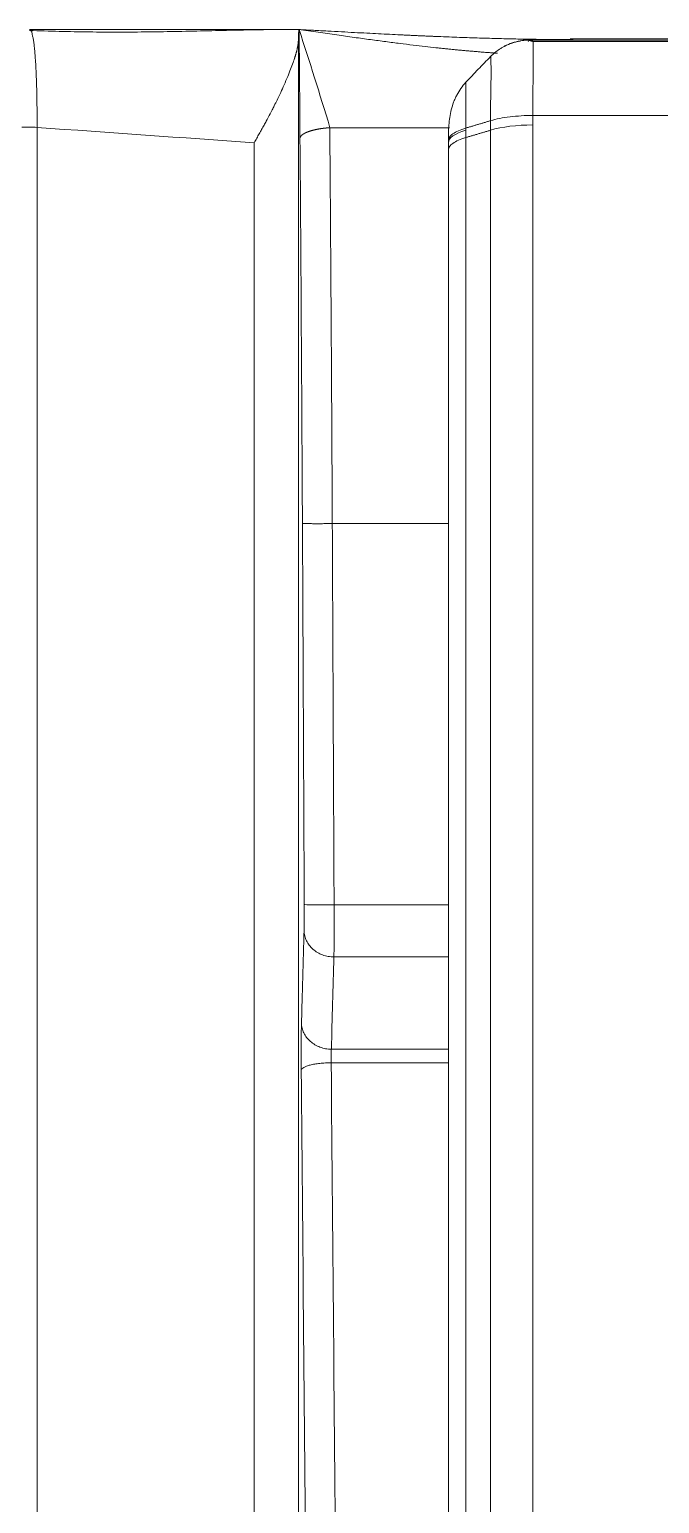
# Model space of a CAD drawing. Header units: inches. Extents: x 3778 to 56227, y -16914 to 35091.
# Drawn here: x 42124.08 to 42134.58, y -12607.23 to -12582.66 of the extents above; entities that cross this region are included whole.
import ezdxf

# ---------------------------------------------------------------- set-up
doc = ezdxf.new("R2010")
doc.units = ezdxf.units.IN
doc.header["$LTSCALE"] = 100
doc.header["$MEASUREMENT"] = 0
doc.layers.add('2-con', color=2, linetype='Continuous')
doc.layers.add('mark-B', color=2, linetype='Continuous', lineweight=20)

# ---------------------------------------------------------------- blocks, each defined once
blk = doc.blocks.new('무풍1WAY 대형')
at = {"layer": 'mark-B'}
for p, q in [((552.99, -481.7), (554.898, -481.7)), ((552.973, -494.654), (554.967, -494.654)), ((-550.527, -496.135), (550.963, -496.135)), ((0.012, -496.114), (551.724, -496.114)), ((551.724, -496.114), (551.706, -496.113))]:
    blk.add_line(p, q, dxfattribs=at)
for centre, major_axis, ratio, start_param, end_param in [((554.898, -481.705), (0.498, 0.002), 0.008728, 0.017454, 1.570757), ((551.585, -494.403), (-0.996, 0), 0.297705, 1.570812, 2.356202), ((551.997, -494.403), (0.996, 0), 0.298095, 5.497796, 6.283185)]:
    blk.add_ellipse(centre, major_axis=major_axis, ratio=ratio, start_param=start_param, end_param=end_param, dxfattribs=at)
for points, degree, knots in [([(556.232, -406.867), (556.232, -407.096), (556.232, -407.325), (556.232, -407.788), (556.233, -408.018), (556.232, -408.709), (556.232, -409.169), (556.232, -410.55), (556.232, -411.471), (556.232, -414.232), (556.232, -416.072), (556.232, -421.589), (556.232, -425.265), (556.232, -432.611), (556.232, -436.281), (556.232, -441.783), (556.232, -443.616), (556.232, -447.28), (556.232, -449.111), (556.232, -452.771), (556.232, -454.601), (556.232, -457.345), (556.232, -458.26), (556.232, -460.089), (556.232, -461.003), (556.232, -463.743), (556.232, -465.566), (556.232, -469.204), (556.232, -471.02), (556.232, -476.457), (556.232, -480.068), (556.232, -484.115), (556.232, -484.565), (556.232, -485.463), (556.232, -486.81), (556.232, -488.154), (556.232, -490.838), (556.232, -492.623), (556.232, -494.403)], 3, [0, 0, 0, 0, 0.007813, 0.007813, 0.015625, 0.015625, 0.03125, 0.03125, 0.0625, 0.0625, 0.125, 0.125, 0.25, 0.25, 0.375, 0.375, 0.4375, 0.4375, 0.5, 0.5, 0.5625, 0.5625, 0.59375, 0.59375, 0.625, 0.625, 0.6875, 0.6875, 0.75, 0.75, 0.875, 0.875, 0.890625, 0.890625, 0.90625, 0.9375, 0.9375, 1, 1, 1, 1]), ([(555.493, -488.059), (555.493, -485.014), (555.493, -481.958), (555.493, -476.339), (555.493, -473.779), (555.493, -469.929), (555.493, -468.643), (555.493, -466.713), (555.493, -466.069), (555.493, -465.102), (555.493, -464.78), (555.493, -464.296), (555.493, -464.135), (555.493, -463.812), (555.493, -463.64), (555.493, -463.339), (555.493, -463.209), (555.493, -462.925), (555.493, -462.781), (555.493, -462.346), (555.493, -462.051), (555.493, -461.148), (555.493, -460.523), (555.493, -459.229), (555.493, -458.56), (555.493, -457.522), (555.493, -457.171), (555.493, -456.635), (555.493, -456.455), (555.493, -456.183), (555.493, -456.092), (555.493, -455.91), (555.493, -455.808), (555.493, -455.644), (555.493, -455.581), (555.493, -455.435), (555.493, -455.362), (555.493, -455.142), (555.493, -454.994), (555.493, -454.547), (555.493, -454.245), (555.493, -453.324), (555.493, -452.693), (555.493, -451.395), (555.493, -450.729), (555.493, -449.703), (555.493, -449.356), (555.493, -448.83), (555.493, -448.654), (555.493, -448.299), (555.493, -448.112), (555.493, -447.94)], 3, [0, 0, 0, 0, 0.23099, 0.23099, 0.423242, 0.423242, 0.519369, 0.519369, 0.567432, 0.567432, 0.591463, 0.591463, 0.603479, 0.603479, 0.615495, 0.615495, 0.627511, 0.627511, 0.639526, 0.639526, 0.663558, 0.663558, 0.711621, 0.711621, 0.759684, 0.759684, 0.783716, 0.783716, 0.795732, 0.795732, 0.80174, 0.80174, 0.807748, 0.807748, 0.813755, 0.813755, 0.819763, 0.819763, 0.831779, 0.831779, 0.855811, 0.855811, 0.903874, 0.903874, 0.951937, 0.951937, 0.975969, 0.975969, 0.987984, 0.987984, 1, 1, 1, 1]), ([(552.701, -494.49), (552.702, -492.962), (552.702, -491.432), (552.702, -488.364), (552.702, -486.058), (552.702, -483.744), (552.702, -482.2), (552.702, -481.427), (552.702, -479.106), (552.702, -477.556), (552.701, -474.449), (552.701, -472.893), (552.701, -469.775), (552.701, -468.213), (552.701, -465.085), (552.701, -463.518), (552.701, -460.379), (552.701, -458.807), (552.701, -457.233)], 3, [0, 0, 0, 0, 0.125, 0.125, 0.25, 0.3125, 0.3125, 0.375, 0.375, 0.5, 0.5, 0.625, 0.625, 0.75, 0.75, 0.875, 0.875, 1, 1, 1, 1]), ([(552.993, -457.108), (552.993, -457.203), (552.993, -457.393), (552.993, -457.679), (552.993, -457.964), (552.993, -458.25), (552.993, -458.535), (552.993, -458.82), (552.993, -459.106), (552.993, -459.391), (552.993, -459.676), (552.993, -459.961), (552.993, -460.246), (552.993, -460.531), (552.993, -460.816), (552.993, -461.101), (552.993, -461.386), (552.993, -461.671), (552.993, -461.955), (552.993, -462.24), (552.993, -462.525), (552.993, -462.809), (552.993, -463.094), (552.993, -463.378), (552.993, -463.662), (552.993, -463.947), (552.993, -464.231), (552.993, -464.515), (552.993, -464.799), (552.993, -465.084), (552.993, -465.368), (552.993, -465.652), (552.993, -465.936), (552.993, -466.22), (552.993, -466.503), (552.993, -466.787), (552.993, -467.071), (552.993, -467.355), (552.993, -467.638), (552.993, -467.922), (552.993, -468.205), (552.993, -468.489), (552.993, -468.772), (552.993, -469.055), (552.993, -469.339), (552.993, -469.622), (552.993, -469.905), (552.993, -470.188), (552.993, -470.471), (552.993, -470.754), (552.993, -471.037), (552.993, -471.32), (552.993, -471.602), (552.993, -471.885), (552.993, -472.168), (552.993, -472.45), (552.993, -472.733), (552.993, -473.015), (552.993, -473.298), (552.993, -473.58), (552.993, -473.862), (552.993, -474.145), (552.993, -474.427), (552.993, -474.709), (552.993, -474.991), (552.993, -475.273), (552.993, -475.555), (552.993, -476.05), (552.993, -477.07), (552.993, -478.924), (552.993, -481.706), (552.993, -484.168), (552.993, -485.992), (552.993, -486.863), (552.993, -487.701), (552.993, -488.506), (552.993, -489.278), (552.993, -490.017), (552.993, -490.723), (552.993, -491.396), (552.993, -492.036), (552.993, -492.643), (552.993, -493.218), (552.993, -493.76), (552.993, -494.11), (552.993, -494.28)], 3, [0, 0, 0, 0, 0.007577, 0.015155, 0.022732, 0.030309, 0.037887, 0.045464, 0.053041, 0.060618, 0.068195, 0.075772, 0.083349, 0.090927, 0.098504, 0.10608, 0.113657, 0.121234, 0.128811, 0.136388, 0.143965, 0.151542, 0.159119, 0.166695, 0.174272, 0.181849, 0.189426, 0.197002, 0.204579, 0.212156, 0.219732, 0.227309, 0.234885, 0.242462, 0.250039, 0.257615, 0.265192, 0.272768, 0.280345, 0.287921, 0.295498, 0.303074, 0.31065, 0.318227, 0.325803, 0.33338, 0.340956, 0.348532, 0.356109, 0.363685, 0.371262, 0.378838, 0.386414, 0.393991, 0.401567, 0.409143, 0.41672, 0.424296, 0.431872, 0.439449, 0.447025, 0.454601, 0.462177, 0.469754, 0.47733, 0.484906, 0.492483, 0.500059, 0.52485, 0.574775, 0.649835, 0.750029, 0.774561, 0.798208, 0.820972, 0.842852, 0.863849, 0.883961, 0.90319, 0.921534, 0.938995, 0.955572, 0.971266, 0.986075, 1, 1, 1, 1]), ([(551.585, -494.699), (551.585, -491.638), (551.585, -488.563), (551.585, -483.93), (551.585, -482.382), (551.585, -479.281), (551.585, -477.727), (551.585, -474.613), (551.585, -473.054), (551.585, -469.928), (551.585, -468.363), (551.585, -465.227), (551.585, -463.657), (551.585, -460.512), (551.585, -458.936), (551.585, -457.359)], 3, [0, 0, 0, 0, 0.25, 0.25, 0.375, 0.375, 0.5, 0.5, 0.625, 0.625, 0.75, 0.75, 0.875, 0.875, 1, 1, 1, 1]), ([(552.289, -457.307), (552.289, -458.883), (552.289, -460.457), (552.289, -463.599), (552.289, -465.168), (552.289, -468.301), (552.289, -469.865), (552.289, -472.987), (552.289, -474.546), (552.289, -477.656), (552.289, -479.209), (552.289, -482.307), (552.289, -483.854), (552.289, -488.482), (552.289, -491.554), (552.289, -494.612)], 3, [0, 0, 0, 0, 0.125, 0.125, 0.25, 0.25, 0.375, 0.375, 0.5, 0.5, 0.625, 0.625, 0.75, 0.75, 1, 1, 1, 1]), ([(559.848, -494.658), (559.848, -493.893), (559.848, -493.127), (559.848, -491.595), (559.848, -490.827), (559.848, -488.523), (559.848, -486.983), (559.848, -482.355), (559.848, -479.258), (559.848, -475.369), (559.848, -474.591), (559.848, -473.032), (559.848, -472.252), (559.848, -469.911), (559.848, -468.348), (559.846, -465.215), (559.845, -463.647), (559.847, -461.683), (559.848, -461.29), (559.85, -460.504), (559.851, -460.111), (559.852, -459.324), (559.853, -458.93), (559.853, -458.143), (559.852, -457.749), (559.85, -457.355)], 3, [0, 0, 0, 0, 0.0625, 0.0625, 0.125, 0.125, 0.25, 0.25, 0.5, 0.5, 0.5625, 0.5625, 0.625, 0.625, 0.75, 0.75, 0.875, 0.875, 0.90625, 0.90625, 0.9375, 0.9375, 0.96875, 0.96875, 1, 1, 1, 1]), ([(554.943, -479.293), (554.944, -479.288), (554.944, -479.282), (554.945, -479.268), (554.946, -479.261), (554.946, -479.244), (554.947, -479.235), (554.947, -479.217), (554.947, -479.207), (554.948, -479.177), (554.948, -479.155), (554.947, -479.111), (554.947, -479.089), (554.946, -479.067)], 3, [0, 0, 0, 0, 0.125, 0.125, 0.25, 0.25, 0.375, 0.375, 0.5, 0.5, 0.75, 0.75, 1, 1, 1, 1]), ([(554.946, -479.067), (554.978, -479.067), (555.01, -479.066), (555.074, -479.062), (555.105, -479.06), (555.165, -479.053), (555.193, -479.049), (555.247, -479.04), (555.272, -479.035), (555.318, -479.023), (555.339, -479.017), (555.375, -479.004), (555.391, -478.997), (555.416, -478.982), (555.426, -478.974), (555.44, -478.959), (555.443, -478.951), (555.444, -478.943)], 3, [0, 0, 0, 0, 0.125, 0.125, 0.25, 0.25, 0.375, 0.375, 0.5, 0.5, 0.625, 0.625, 0.75, 0.75, 0.875, 0.875, 1, 1, 1, 1]), ([(555.444, -478.943), (555.444, -478.981), (555.444, -479.019), (555.445, -479.095), (555.445, -479.134), (555.445, -479.212), (555.445, -479.288), (555.445, -479.361), (555.445, -479.414), (555.445, -479.431), (555.445, -479.465), (555.445, -479.482), (555.444, -479.53), (555.444, -479.56), (555.444, -479.603), (555.443, -479.617), (555.443, -479.643), (555.443, -479.655), (555.442, -479.691), (555.442, -479.711), (555.441, -479.73)], 3, [0, 0, 0, 0, 0.125, 0.125, 0.25, 0.25, 0.375, 0.5, 0.5, 0.5625, 0.5625, 0.625, 0.625, 0.75, 0.75, 0.8125, 0.8125, 0.875, 0.875, 1, 1, 1, 1]), ([(554.943, -479.293), (554.976, -479.293), (555.008, -479.296), (555.072, -479.307), (555.103, -479.316), (555.162, -479.338), (555.191, -479.352), (555.245, -479.383), (555.27, -479.402), (555.316, -479.442), (555.337, -479.464), (555.373, -479.512), (555.389, -479.537), (555.414, -479.589), (555.424, -479.617), (555.437, -479.673), (555.441, -479.701), (555.441, -479.73)], 3, [0, 0, 0, 0, 0.125, 0.125, 0.25, 0.25, 0.375, 0.375, 0.5, 0.5, 0.625, 0.625, 0.75, 0.75, 0.875, 0.875, 1, 1, 1, 1]), ([(555.441, -479.73), (555.437, -479.886), (555.432, -480.042), (555.418, -480.555), (555.408, -480.911), (555.398, -481.267)], 3, [0, 0, 0, 0, 0.304848, 0.304848, 1, 1, 1, 1]), ([(554.898, -481.7), (554.898, -481.678), (554.897, -481.655), (554.897, -481.611), (554.897, -481.589), (554.897, -481.523), (554.897, -481.479), (554.897, -481.415), (554.897, -481.394), (554.897, -481.352), (554.897, -481.332), (554.897, -481.27), (554.898, -481.191), (554.898, -481.118), (554.898, -481.067), (554.898, -481.05), (554.898, -481.017), (554.899, -481.001), (554.899, -480.955), (554.899, -480.899), (554.9, -480.851), (554.9, -480.83)], 3, [0, 0, 0, 0, 0.0625, 0.0625, 0.125, 0.125, 0.25, 0.25, 0.3125, 0.3125, 0.375, 0.375, 0.5, 0.625, 0.625, 0.6875, 0.6875, 0.75, 0.75, 0.875, 1, 1, 1, 1]), ([(554.9, -480.83), (554.933, -480.831), (554.965, -480.834), (555.028, -480.845), (555.059, -480.853), (555.119, -480.875), (555.148, -480.889), (555.202, -480.921), (555.227, -480.939), (555.273, -480.979), (555.294, -481.002), (555.33, -481.049), (555.346, -481.074), (555.371, -481.127), (555.381, -481.154), (555.394, -481.21), (555.398, -481.239), (555.398, -481.267)], 3, [0, 0, 0, 0, 0.125, 0.125, 0.25, 0.25, 0.375, 0.375, 0.5, 0.5, 0.625, 0.625, 0.75, 0.75, 0.875, 0.875, 1, 1, 1, 1]), ([(555.398, -481.267), (555.397, -481.288), (555.397, -481.314), (555.396, -481.36), (555.396, -481.377), (555.396, -481.411), (555.395, -481.448), (555.395, -481.487), (555.395, -481.528), (555.395, -481.549), (555.395, -481.592), (555.395, -481.613), (555.395, -481.657), (555.395, -481.68), (555.395, -481.702)], 3, [0, 0, 0, 0, 0.25, 0.25, 0.375, 0.375, 0.5, 0.625, 0.625, 0.75, 0.75, 0.875, 0.875, 1, 1, 1, 1]), ([(554.927, -488.054), (554.96, -488.054), (554.992, -488.054), (555.055, -488.054), (555.086, -488.053), (555.146, -488.053), (555.174, -488.053), (555.228, -488.053), (555.253, -488.053), (555.299, -488.054), (555.32, -488.054), (555.357, -488.054), (555.372, -488.054), (555.398, -488.055), (555.408, -488.055), (555.421, -488.055), (555.425, -488.056), (555.425, -488.056)], 3, [0, 0, 0, 0, 0.125, 0.125, 0.25, 0.25, 0.375, 0.375, 0.5, 0.5, 0.625, 0.625, 0.75, 0.75, 0.875, 0.875, 1, 1, 1, 1]), ([(554.969, -494.654), (554.967, -494.38), (554.965, -494.107), (554.961, -493.559), (554.959, -493.285), (554.953, -492.462), (554.946, -491.363), (554.939, -490.261), (554.933, -489.158), (554.93, -488.606), (554.927, -488.054)], 3, [0, 0, 0, 0, 0.125, 0.125, 0.25, 0.25, 0.5, 0.75, 0.75, 1, 1, 1, 1]), ([(555.425, -488.056), (555.431, -489.133), (555.437, -490.206), (555.45, -492.346), (555.458, -493.412), (555.466, -494.476)], 3, [0, 0, 0, 0, 0.5, 0.5, 1, 1, 1, 1]), ([(555.493, -496.103), (555.493, -495.434), (555.493, -494.765), (555.493, -493.428), (555.493, -491.42), (555.493, -489.408), (555.493, -488.064)], 3, [0, 0, 0, 0, 0.25, 0.25, 0.5, 1, 1, 1, 1]), ([(552.701, -494.49), (552.748, -494.476), (552.789, -494.461), (552.862, -494.429), (552.892, -494.411), (552.942, -494.375), (552.961, -494.357), (552.987, -494.319), (552.993, -494.299), (552.993, -494.28)], 3, [0, 0, 0, 0, 0.25, 0.25, 0.5, 0.5, 0.75, 0.75, 1, 1, 1, 1]), ([(552.993, -494.403), (552.993, -494.403), (552.993, -494.403), (552.993, -494.402), (552.993, -494.4), (552.993, -494.386), (552.993, -494.373), (552.993, -494.346), (552.993, -494.333), (552.993, -494.306), (552.993, -494.293), (552.993, -494.28)], 3, [0, 0, 0, 0, 0.000317, 0.000317, 0.027283, 0.027283, 0.351416, 0.351416, 0.675549, 0.675549, 1, 1, 1, 1]), ([(552.289, -494.612), (552.289, -494.626), (552.289, -494.639), (552.289, -494.665), (552.289, -494.679), (552.289, -494.718), (552.289, -494.745), (552.289, -494.771)], 3, [0, 0, 0, 0, 0.250226, 0.250226, 0.500452, 0.500452, 1, 1, 1, 1]), ([(552.701, -495.411), (552.732, -495.379), (552.759, -495.344), (552.809, -495.273), (552.832, -495.236), (552.862, -495.178), (552.872, -495.158), (552.89, -495.119), (552.898, -495.098), (552.921, -495.037), (552.934, -494.995), (552.966, -494.87), (552.978, -494.784), (552.988, -494.655), (552.99, -494.612), (552.992, -494.525), (552.993, -494.481), (552.993, -494.438)], 3, [0, 0, 0, 0, 0.125, 0.125, 0.25, 0.25, 0.3125, 0.3125, 0.375, 0.375, 0.5, 0.5, 0.75, 0.75, 0.875, 0.875, 1, 1, 1, 1]), ([(552.701, -494.613), (552.701, -494.599), (552.701, -494.585), (552.701, -494.557), (552.701, -494.543), (552.701, -494.516), (552.701, -494.503), (552.701, -494.49)], 3, [0, 0, 0, 0, 0.338631, 0.338631, 0.677263, 0.677263, 1, 1, 1, 1]), ([(552.703, -494.648), (552.749, -494.634), (552.79, -494.619), (552.862, -494.587), (552.893, -494.569), (552.943, -494.534), (552.961, -494.515), (552.987, -494.477), (552.993, -494.457), (552.993, -494.438)], 3, [0, 0, 0, 0, 0.25, 0.25, 0.5, 0.5, 0.75, 0.75, 1, 1, 1, 1]), ([(554.969, -494.654), (554.972, -494.654), (554.977, -494.653), (554.984, -494.653), (554.991, -494.652), (554.999, -494.652), (555.006, -494.651), (555.013, -494.651), (555.021, -494.65), (555.028, -494.649), (555.036, -494.648), (555.044, -494.648), (555.051, -494.647), (555.059, -494.646), (555.066, -494.645), (555.074, -494.644), (555.082, -494.643), (555.089, -494.642), (555.097, -494.641), (555.105, -494.64), (555.113, -494.639), (555.12, -494.638), (555.128, -494.637), (555.136, -494.635), (555.143, -494.634), (555.151, -494.633), (555.159, -494.631), (555.167, -494.63), (555.174, -494.628), (555.182, -494.627), (555.189, -494.625), (555.197, -494.624), (555.205, -494.622), (555.212, -494.621), (555.22, -494.619), (555.227, -494.617), (555.235, -494.615), (555.242, -494.613), (555.249, -494.612), (555.257, -494.61), (555.264, -494.608), (555.271, -494.606), (555.278, -494.604), (555.285, -494.602), (555.292, -494.599), (555.299, -494.597), (555.306, -494.595), (555.313, -494.593), (555.319, -494.591), (555.326, -494.588), (555.332, -494.586), (555.339, -494.583), (555.345, -494.581), (555.351, -494.579), (555.357, -494.576), (555.363, -494.573), (555.369, -494.571), (555.375, -494.568), (555.38, -494.565), (555.386, -494.563), (555.391, -494.56), (555.396, -494.557), (555.401, -494.554), (555.406, -494.551), (555.41, -494.548), (555.415, -494.546), (555.419, -494.543), (555.424, -494.539), (555.428, -494.536), (555.431, -494.533), (555.435, -494.53), (555.439, -494.527), (555.442, -494.524), (555.445, -494.521), (555.448, -494.517), (555.451, -494.514), (555.453, -494.511), (555.456, -494.507), (555.458, -494.504), (555.46, -494.5), (555.461, -494.497), (555.463, -494.493), (555.464, -494.49), (555.465, -494.486), (555.466, -494.483), (555.466, -494.479), (555.466, -494.477), (555.466, -494.476)], 3, [0, 0, 0, 0, 0.009283, 0.018623, 0.028022, 0.037479, 0.046993, 0.056566, 0.066197, 0.075887, 0.085634, 0.09544, 0.105305, 0.115227, 0.125209, 0.135249, 0.145347, 0.155505, 0.16572, 0.175995, 0.186329, 0.196721, 0.207172, 0.217682, 0.228251, 0.238879, 0.249566, 0.260313, 0.271118, 0.281982, 0.292906, 0.303889, 0.314931, 0.326033, 0.337194, 0.348414, 0.359694, 0.371033, 0.382431, 0.393889, 0.405407, 0.416984, 0.428621, 0.440317, 0.452073, 0.463889, 0.475765, 0.4877, 0.499695, 0.51175, 0.523864, 0.536039, 0.548273, 0.560567, 0.572921, 0.585335, 0.597809, 0.610343, 0.622937, 0.635591, 0.648305, 0.661079, 0.673913, 0.686807, 0.699761, 0.712776, 0.725851, 0.738985, 0.75218, 0.765435, 0.778751, 0.792127, 0.805562, 0.819059, 0.832615, 0.846232, 0.859909, 0.873646, 0.887444, 0.901302, 0.915221, 0.929199, 0.943239, 0.957338, 0.971498, 0.985719, 1, 1, 1, 1]), ([(555.466, -494.476), (555.467, -494.507), (555.467, -494.567), (555.467, -494.652), (555.468, -494.725), (555.468, -494.786), (555.468, -494.837), (555.469, -494.875), (555.469, -494.905), (555.469, -494.928), (555.469, -494.95), (555.469, -494.972), (555.47, -494.995), (555.47, -495.019), (555.47, -495.044), (555.47, -495.069), (555.47, -495.096), (555.47, -495.123), (555.471, -495.151), (555.471, -495.18), (555.471, -495.209), (555.471, -495.239), (555.472, -495.27), (555.472, -495.302), (555.472, -495.335), (555.473, -495.381), (555.473, -495.445), (555.474, -495.529), (555.475, -495.626), (555.475, -495.735), (555.476, -495.857), (555.478, -495.99), (555.479, -496.137), (555.48, -496.238), (555.48, -496.291)], 3, [0, 0, 0, 0, 0.052184, 0.098181, 0.137989, 0.171611, 0.199045, 0.220295, 0.235362, 0.246752, 0.258581, 0.270848, 0.283555, 0.296702, 0.310288, 0.324315, 0.338783, 0.353692, 0.369042, 0.384834, 0.401067, 0.417741, 0.434858, 0.452417, 0.470418, 0.488862, 0.528687, 0.575384, 0.628957, 0.689407, 0.756736, 0.830944, 0.912032, 1, 1, 1, 1]), ([(555.493, -496.103), (555.493, -496.1), (555.493, -496.095), (555.494, -496.086), (555.494, -496.077), (555.495, -496.068), (555.496, -496.059), (555.497, -496.05), (555.499, -496.04), (555.5, -496.03), (555.502, -496.02), (555.504, -496.01), (555.506, -495.999), (555.508, -495.989), (555.51, -495.978), (555.513, -495.966), (555.515, -495.955), (555.518, -495.943), (555.521, -495.931), (555.524, -495.919), (555.528, -495.906), (555.531, -495.894), (555.535, -495.881), (555.539, -495.867), (555.543, -495.854), (555.547, -495.84), (555.552, -495.826), (555.565, -495.785), (555.59, -495.711), (555.633, -495.598), (555.685, -495.471), (555.742, -495.341), (555.811, -495.189), (555.873, -495.062), (555.933, -494.945), (555.977, -494.86), (556.023, -494.774), (556.059, -494.708), (556.085, -494.661), (556.105, -494.625), (556.125, -494.589), (556.146, -494.553), (556.166, -494.516), (556.187, -494.478), (556.208, -494.441), (556.222, -494.415), (556.229, -494.403)], 3, [0, 0, 0, 0, 0.007352, 0.014779, 0.022282, 0.029861, 0.037516, 0.045249, 0.053059, 0.060948, 0.068915, 0.076962, 0.085088, 0.093294, 0.101581, 0.109949, 0.118398, 0.126929, 0.135543, 0.144238, 0.153017, 0.161879, 0.170824, 0.179854, 0.188967, 0.198166, 0.207449, 0.216817, 0.280205, 0.349302, 0.424162, 0.504826, 0.57313, 0.676778, 0.712441, 0.762768, 0.8131, 0.848736, 0.867331, 0.886016, 0.904789, 0.923652, 0.942605, 0.961647, 0.980778, 1, 1, 1, 1]), ([(551.583, -496.093), (551.582, -496.076), (551.582, -496.054), (551.581, -496.013), (551.58, -495.999), (551.58, -495.967), (551.58, -495.949), (551.579, -495.895), (551.579, -495.813), (551.579, -495.714), (551.58, -495.633), (551.58, -495.605), (551.581, -495.547), (551.581, -495.517), (551.582, -495.426), (551.583, -495.362), (551.585, -495.227), (551.585, -495.157), (551.586, -495.047), (551.586, -495.009), (551.587, -494.934), (551.587, -494.895), (551.587, -494.856)], 3, [0, 0, 0, 0, 0.125, 0.125, 0.1875, 0.1875, 0.25, 0.25, 0.375, 0.5, 0.5, 0.5625, 0.5625, 0.625, 0.625, 0.75, 0.75, 0.875, 0.875, 0.9375, 0.9375, 1, 1, 1, 1]), ([(551.585, -494.858), (551.585, -494.857), (551.585, -494.857), (551.585, -494.83), (551.585, -494.805), (551.585, -494.766), (551.585, -494.752), (551.585, -494.726), (551.585, -494.713), (551.585, -494.699)], 3, [0, 0, 0, 0, 0.011806, 0.011806, 0.496371, 0.496371, 0.747955, 0.747955, 1, 1, 1, 1]), ([(551.585, -494.858), (551.65, -494.858), (551.715, -494.856), (551.843, -494.848), (551.906, -494.843), (552.026, -494.828), (552.084, -494.819), (552.192, -494.797), (552.243, -494.785), (552.289, -494.771)], 3, [0, 0, 0, 0, 0.25, 0.25, 0.5, 0.5, 0.75, 0.75, 1, 1, 1, 1]), ([(552.289, -495.841), (552.289, -495.84), (552.289, -495.839), (552.288, -495.835), (552.288, -495.829), (552.287, -495.82), (552.286, -495.797), (552.285, -495.776), (552.284, -495.743), (552.284, -495.736), (552.283, -495.721), (552.283, -495.714), (552.283, -495.69), (552.282, -495.672), (552.282, -495.617), (552.282, -495.574), (552.282, -495.504), (552.282, -495.479), (552.283, -495.427), (552.283, -495.399), (552.285, -495.315), (552.286, -495.254), (552.288, -495.127), (552.289, -495.06), (552.29, -494.954), (552.291, -494.918), (552.291, -494.844), (552.291, -494.807), (552.291, -494.769)], 3, [0, 0, 0, 0, 0.03125, 0.03125, 0.0625, 0.125, 0.125, 0.25, 0.25, 0.28125, 0.28125, 0.3125, 0.3125, 0.375, 0.375, 0.5, 0.5, 0.5625, 0.5625, 0.625, 0.625, 0.75, 0.75, 0.875, 0.875, 0.9375, 0.9375, 1, 1, 1, 1]), ([(552.701, -495.411), (552.701, -495.409), (552.701, -495.406), (552.701, -495.401), (552.701, -495.398), (552.701, -495.388), (552.701, -495.381), (552.701, -495.357), (552.7, -495.319), (552.7, -495.27), (552.7, -495.228), (552.7, -495.213), (552.7, -495.183), (552.7, -495.167), (552.7, -495.117), (552.7, -495.082), (552.701, -495.025), (552.701, -495.005), (552.701, -494.965), (552.701, -494.944), (552.701, -494.88), (552.701, -494.836), (552.702, -494.744), (552.702, -494.696), (552.702, -494.646)], 3, [0, 0, 0, 0, 0.03125, 0.03125, 0.0625, 0.0625, 0.125, 0.125, 0.25, 0.375, 0.375, 0.4375, 0.4375, 0.5, 0.5, 0.625, 0.625, 0.6875, 0.6875, 0.75, 0.75, 0.875, 0.875, 1, 1, 1, 1]), ([(559.95, -496.274), (559.954, -496.274), (559.956, -496.274), (559.957, -496.273), (559.955, -496.272), (559.951, -496.27), (559.946, -496.268), (559.944, -496.266), (559.938, -496.262), (559.935, -496.259), (559.933, -496.25), (559.932, -496.246), (559.932, -496.23), (559.93, -496.217), (559.924, -496.187), (559.919, -496.17), (559.913, -496.14), (559.911, -496.13), (559.907, -496.107), (559.905, -496.096), (559.899, -496.06), (559.896, -496.033), (559.89, -495.977), (559.887, -495.946), (559.881, -495.881), (559.879, -495.847), (559.875, -495.792), (559.874, -495.773), (559.871, -495.735), (559.87, -495.716), (559.866, -495.656), (559.865, -495.614), (559.862, -495.55), (559.862, -495.528), (559.86, -495.483), (559.859, -495.46), (559.857, -495.414), (559.856, -495.39), (559.855, -495.343), (559.854, -495.318), (559.852, -495.269), (559.852, -495.245), (559.851, -495.195), (559.851, -495.17), (559.849, -495.093), (559.849, -495.041), (559.847, -494.935), (559.847, -494.881), (559.847, -494.798), (559.847, -494.757), (559.847, -494.715), (559.847, -494.686), (559.847, -494.672), (559.847, -494.658)], 3, [0, 0, 0, 0, 0.015625, 0.015625, 0.03125, 0.046875, 0.046875, 0.0625, 0.0625, 0.09375, 0.09375, 0.125, 0.125, 0.1875, 0.1875, 0.25, 0.25, 0.28125, 0.28125, 0.3125, 0.3125, 0.375, 0.375, 0.4375, 0.4375, 0.5, 0.5, 0.53125, 0.53125, 0.5625, 0.5625, 0.625, 0.625, 0.65625, 0.65625, 0.6875, 0.6875, 0.71875, 0.71875, 0.75, 0.75, 0.78125, 0.78125, 0.8125, 0.8125, 0.875, 0.875, 0.9375, 0.9375, 0.96875, 0.984375, 0.984375, 1, 1, 1, 1]), ([(552.289, -495.841), (552.358, -495.77), (552.428, -495.699), (552.565, -495.556), (552.634, -495.484), (552.701, -495.411)], 3, [0, 0, 0, 0, 0.5, 0.5, 1, 1, 1, 1]), ([(552.143, -495.963), (552.169, -495.945), (552.195, -495.925), (552.243, -495.885), (552.267, -495.863), (552.289, -495.841)], 3, [0, 0, 0, 0, 0.5, 0.5, 1, 1, 1, 1]), ([(551.706, -496.113), (551.686, -496.112), (551.665, -496.11), (551.635, -496.105), (551.619, -496.102), (551.601, -496.098), (551.593, -496.096), (551.588, -496.094), (551.585, -496.093), (551.583, -496.093)], 3, [0, 0, 0, 0, 0.5, 0.5, 0.75, 0.875, 0.9375, 0.9375, 1, 1, 1, 1]), ([(551.6, -496.123), (551.667, -496.122), (551.825, -496.106), (551.976, -496.054), (552.056, -496.014), (552.058, -496.013)], 3, [0, 0, 0, 0, 0.406622, 0.986188, 1, 1, 1, 1]), ([(551.706, -496.113), (551.748, -496.109), (551.789, -496.102), (551.849, -496.088), (551.869, -496.083), (551.907, -496.072), (551.926, -496.066), (551.982, -496.047), (552.017, -496.032), (552.067, -496.008), (552.083, -495.999), (552.114, -495.981), (552.129, -495.972), (552.143, -495.963)], 3, [0, 0, 0, 0, 0.25, 0.25, 0.375, 0.375, 0.5, 0.5, 0.75, 0.75, 0.875, 0.875, 1, 1, 1, 1]), ([(552.172, -495.895), (552.19, -495.897), (552.23, -495.899), (552.293, -495.904), (552.36, -495.909), (552.428, -495.914), (552.496, -495.92), (552.565, -495.926), (552.634, -495.932), (552.704, -495.938), (552.773, -495.944), (552.844, -495.951), (552.914, -495.958), (552.985, -495.965), (553.057, -495.972), (553.129, -495.98), (553.237, -495.991), (553.388, -496.008), (553.587, -496.032), (553.805, -496.059), (554.041, -496.089), (554.295, -496.123), (554.568, -496.16), (554.858, -496.201), (555.168, -496.245), (555.38, -496.275), (555.489, -496.291)], 3, [0, 0, 0, 0, 0.016047, 0.036131, 0.056343, 0.076683, 0.097152, 0.117749, 0.138476, 0.159331, 0.180315, 0.201429, 0.222672, 0.244045, 0.265548, 0.287181, 0.308944, 0.363415, 0.423461, 0.489082, 0.560282, 0.637062, 0.719422, 0.807365, 0.900891, 1, 1, 1, 1]), ([(555.48, -496.291), (555.48, -496.291), (555.481, -496.292), (555.481, -496.292), (555.481, -496.292), (555.482, -496.291), (555.482, -496.291), (555.482, -496.29), (555.483, -496.289), (555.483, -496.287), (555.483, -496.286), (555.484, -496.284), (555.484, -496.281), (555.484, -496.279), (555.485, -496.276), (555.485, -496.273), (555.485, -496.27), (555.486, -496.266), (555.486, -496.263), (555.486, -496.259), (555.487, -496.254), (555.487, -496.25), (555.487, -496.245), (555.488, -496.24), (555.488, -496.234), (555.488, -496.229), (555.489, -496.223), (555.489, -496.217), (555.489, -496.21), (555.49, -496.204), (555.49, -496.197), (555.49, -496.189), (555.49, -496.182), (555.491, -496.174), (555.491, -496.166), (555.491, -496.158), (555.492, -496.149), (555.492, -496.141), (555.492, -496.132), (555.493, -496.122), (555.493, -496.113), (555.493, -496.106), (555.493, -496.103)], 3, [0, 0, 0, 0, 0.024431, 0.048839, 0.073229, 0.097604, 0.121969, 0.146327, 0.170684, 0.195043, 0.219408, 0.243784, 0.268174, 0.292584, 0.317016, 0.341476, 0.365967, 0.390493, 0.415059, 0.439669, 0.464326, 0.489035, 0.513799, 0.538624, 0.563511, 0.588467, 0.613494, 0.638596, 0.663777, 0.689041, 0.714392, 0.739833, 0.765368, 0.791001, 0.816735, 0.842574, 0.868521, 0.89458, 0.920754, 0.947046, 0.973461, 1, 1, 1, 1]), ([(555.489, -496.291), (553.967, -496.207), (553.201, -496.175), (551.931, -496.123), (550.913, -496.123)], 2, [0, 0, 0, 0.5, 0.5, 1, 1, 1]), ([(556.007, -496.289), (555.984, -496.29), (555.987, -496.289), (555.971, -496.29), (555.93, -496.29), (555.856, -496.291), (555.748, -496.292), (555.618, -496.292), (555.532, -496.291), (555.489, -496.291)], 3, [0, 0, 0, 0, 0.028886, 0.060212, 0.122864, 0.248169, 0.49878, 0.74939, 1, 1, 1, 1]), ([(556.007, -496.289), (556.009, -496.289), (556.025, -496.289), (556.073, -496.288), (556.149, -496.287), (556.297, -496.285), (556.584, -496.279), (557.165, -496.266), (557.99, -496.247), (558.982, -496.246), (559.644, -496.263), (559.974, -496.275)], 3, [0, 0, 0, 0, 0.002429, 0.018016, 0.033603, 0.064777, 0.127125, 0.251822, 0.501214, 0.750607, 1, 1, 1, 1])]:
    blk.add_open_spline(points, degree=degree, knots=knots, dxfattribs=at)
for points, degree in [([(554.946, -479.067), (554.89, -472.756), (554.837, -466.444), (554.788, -460.133)], 3), ([(555.286, -460.01), (555.335, -466.321), (555.388, -472.632), (555.444, -478.943)], 3), ([(552.993, -479.067), (554.946, -479.067)], 1), ([(552.993, -479.293), (553.643, -479.293), (554.293, -479.293), (554.943, -479.293)], 3), ([(554.9, -480.83), (554.915, -480.318), (554.929, -479.805), (554.943, -479.293)], 3), ([(552.993, -480.83), (554.9, -480.83)], 1), ([(554.927, -488.054), (554.917, -485.936), (554.907, -483.818), (554.898, -481.7)], 3), ([(555.395, -481.702), (555.405, -483.82), (555.415, -485.938), (555.425, -488.056)], 3), ([(552.993, -488.054), (554.927, -488.054)], 1), ([(555.493, -488.064), (555.493, -488.062), (555.493, -488.061), (555.493, -488.059)], 3), ([(552.701, -494.49), (552.289, -494.612)], 1), ([(552.701, -494.648), (552.701, -494.636), (552.701, -494.624), (552.701, -494.613)], 3), ([(552.993, -494.403), (552.993, -494.414), (552.993, -494.425), (552.993, -494.437)], 3), ([(556.232, -494.403), (557.437, -494.488), (558.642, -494.573), (559.847, -494.658)], 3), ([(551.586, -494.856), (368.127, -494.856), (184.669, -494.856), (1.21, -494.856)], 3), ([(552.291, -494.77), (552.703, -494.648)], 1), ([(555.48, -496.291), (555.309, -495.757), (555.138, -495.227), (554.967, -494.654)], 3), ([(560.104, -494.664), (560.017, -494.666), (559.931, -494.665), (559.847, -494.66)], 3), ([(551.583, -496.093), (367.726, -496.093), (183.869, -496.093), (0.012, -496.093)], 3), ([(551.658, -496.093), (551.661, -496.095), (551.663, -496.097), (551.665, -496.099)], 3), ([(559.974, -496.291), (558.479, -496.291), (556.984, -496.291), (555.489, -496.291)], 3)]:
    blk.add_open_spline(points, degree=degree, dxfattribs=at)
blk = doc.blocks.new('dpdjzjs')
at = {"layer": 'mark-B', "rotation": 180}
blk.add_blockref('무풍1WAY 대형', (178654.915, 88751.491), dxfattribs=at)

msp = doc.modelspace()

# ---------------------------------------------------------------- block references
at = {"layer": '2-con'}
msp.add_blockref('dpdjzjs', (-135970.865, -101830.442), dxfattribs=at)

doc.saveas('drawing.dxf')
